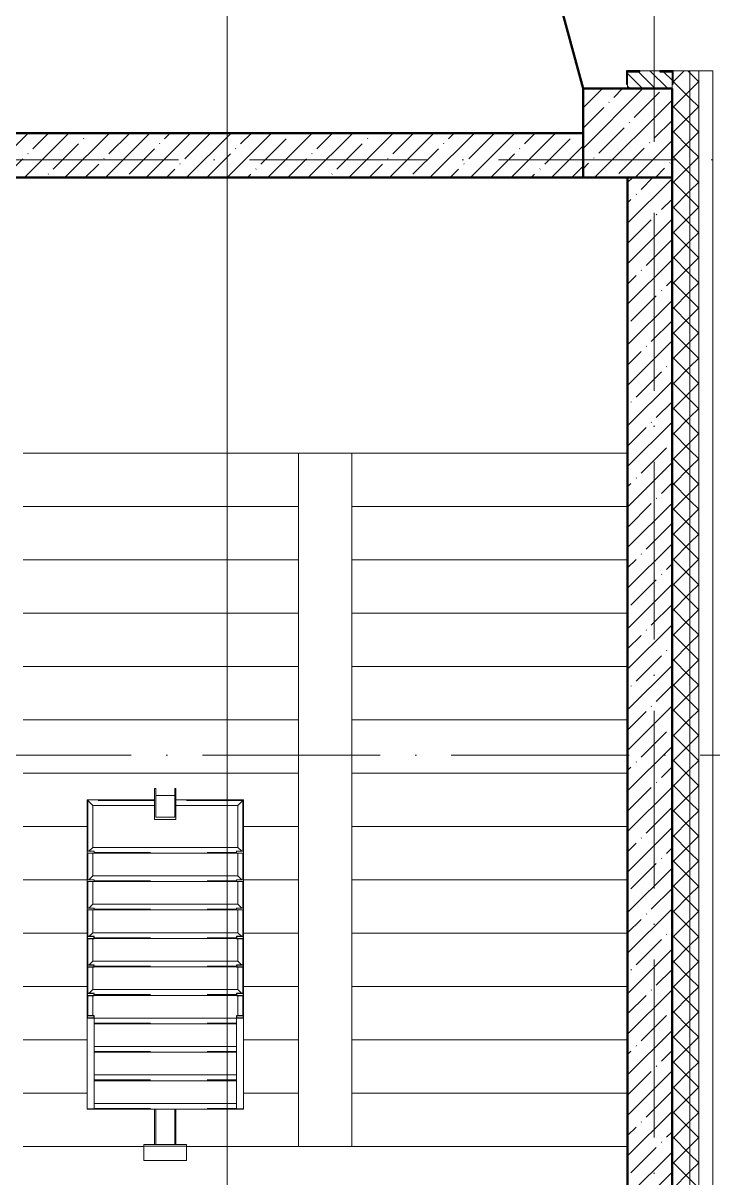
# Model space of a CAD drawing. Header units: millimetres. Extents: x -537608 to 253996, y -217170 to 186033.
# Drawn here: x -81085 to -77205, y 144094 to 150590 of the extents above; entities that cross this region are included whole.
import ezdxf

# ---------------------------------------------------------------- set-up
doc = ezdxf.new("R2010")
doc.units = ezdxf.units.MM
doc.linetypes.add('50_200_ШТРИХ_1Т_ш5_п1_п1_', pattern=[1400, 1000, -200, 0, -200])
doc.linetypes.add('Штрих', pattern=[635, 317.5, -317.5])
for name, color, linetype, lineweight in [('A-DETL-____-OTLN-1', 7, 'Continuous', 50), ('A-FLOR-____-OTLN', 7, 'Continuous', 9), ('A-GENM-____-HDLN', 7, 'Штрих', 9), ('A-GENM-____-MCUT', 7, 'Continuous', 25), ('A-GENM-____-OTLN', 7, 'Continuous', 9), ('A-GENM-____-OTLN-1', 7, 'Continuous', 25), ('A-WALL-____-MCUT', 7, 'Continuous', 13), ('A-WALL-____-MCUT-1', 7, 'Continuous', 9), ('A-WALL-____-MCUT-2', 7, 'Continuous', 50), ('A-WALL-____-PATT-1', 7, 'Continuous', 9), ('S-COLS-____-MCUT', 7, 'Continuous', 50), ('S-COLS-____-OTLN', 7, 'Continuous', 9), ('S-GRID-____-OTLN-1', 7, '50_200_ШТРИХ_1Т_ш5_п1_п1_', 9), ('S-STRS-____-OTLN-1', 7, 'Continuous', 9)]:
    doc.layers.add(name, color=color, linetype=linetype, lineweight=lineweight)
doc.layers.add('G-____-____-SYMB-1', color=9, linetype='Continuous', lineweight=9, true_color=0x808080)
pattern_1 = [(45, (-178684.97, 94540.11), (-70.71068, 70.71068), []), (135, (-178684.97, 94540.11), (-70.71068, -70.71068), [])]
pattern_2 = [(45, (-178684.97, 94540.11), (-114.04925, 114.04925), []), (45, (-178570.92, 94540.11), (-114.04925, 114.04925), [201.612, -40.322, 3.353, -36.97])]

# ---------------------------------------------------------------- blocks, each defined once
blk = doc.blocks.new('BSC_Колонна _Прямоугольная - 500х500-V111-АР1_План отверстий 3 этажа в осях 1-64_Ю-ЯЯ')
at = {"layer": 'S-COLS-____-OTLN'}
h = blk.add_hatch(dxfattribs=at)
h.set_pattern_fill('FP_116', color=256, style=0, pattern_type=2)
h.set_pattern_definition([(315, (-55431.04, 101000), (114.04925, 114.04925), []), (315, (-55431.04, 100885.95), (114.04925, 114.04925), [201.613, -40.323, 3.353, -36.97])])
h.paths.add_polyline_path([(-250, 250), (-250, -250), (250, -250), (250, 250)], flags=0)
at = {"layer": 'S-COLS-____-MCUT'}
for p, q in [((250, 250), (-250, 250)), ((-250, 250), (-250, -250)), ((250, -250), (250, 250)), ((-250, -250), (250, -250))]:
    blk.add_line(p, q, dxfattribs=at)
blk = doc.blocks.new('ОМ_Труба_ГОСТ 8639-82 - ОМ_Труба_ГОСТ 8639-82-26350154-АР1_План отверстий 3 этажа в осях 1-64_Ю-ЯЯ')
at = {"layer": 'A-GENM-____-OTLN'}
for p, q in [((9439.1, 57971), (9439.1, 58091)), ((9439.1, 58091), (9614.1, 58091)), ((9614.1, 58085), (9451.2, 58085)), ((9451.2, 58085), (9451.2, 57977)), ((9574, 58085), (9574, 57977)), ((9614.1, 58091), (9614.1, 58085)), ((9614.1, 57971), (9439.1, 57971)), ((9451.2, 57977), (9614.1, 57977)), ((9614.1, 57977), (9614.1, 57971))]:
    blk.add_line(p, q, dxfattribs=at)
blk = doc.blocks.new('ОМ_Уголок_ГОСТ 8509-93 - ОМ_Уголок_ГОСТ 8509-93-26349651-АР1_План отверстий 3 этажа в осях 1-64_Ю-ЯЯ')
at = {"layer": 'A-GENM-____-HDLN'}
for p, q in [((4, -4), (380, -4)), ((500, -4), (876, -4))]:
    blk.add_line(p, q, dxfattribs=at)
at = {"layer": 'A-GENM-____-OTLN'}
for p, q in [((380, 0), (0, 0)), ((32, -32), (0, 0)), ((32, -32), (380, -32)), ((880, 0), (500, 0)), ((500, -32), (848, -32)), ((880, 0), (848, -32))]:
    blk.add_line(p, q, dxfattribs=at)
blk = doc.blocks.new('ОМ_Уголок_ГОСТ 8509-93 - ОМ_Уголок_ГОСТ 8509-93-V149-АР1_План отверстий 3 этажа в осях 1-64_Ю-ЯЯ')
at = {"layer": 'A-GENM-____-HDLN'}
blk.add_line((40, -4), (840, -4), dxfattribs=at)
at = {"layer": 'A-GENM-____-OTLN'}
for p, q in [((32, -32), (10, -10)), ((32, -32), (848, -32)), ((840, 0), (40, 0)), ((870, -10), (848, -32))]:
    blk.add_line(p, q, dxfattribs=at)
blk = doc.blocks.new('ОМ_Уголок_ГОСТ 8509-93 - ОМ_Уголок_ГОСТ 8509-93-19082047-АР1_План отверстий 3 этажа в осях 1-64_Ю-ЯЯ')
at = {"layer": 'A-GENM-____-HDLN'}
blk.add_line((10, -4), (296, -4), dxfattribs=at)
at = {"layer": 'A-GENM-____-OTLN'}
for p, q in [((300, 0), (10, 0)), ((32, -32), (10, -10)), ((32, -32), (268, -32)), ((300, 0), (268, -32))]:
    blk.add_line(p, q, dxfattribs=at)
blk = doc.blocks.new('ОМ_Уголок_ГОСТ 8509-93 - ОМ_Уголок_ГОСТ 8509-93-V150-АР1_План отверстий 3 этажа в осях 1-64_Ю-ЯЯ')
at = {"layer": 'A-GENM-____-HDLN'}
blk.add_line((4, -4), (290, -4), dxfattribs=at)
at = {"layer": 'A-GENM-____-OTLN'}
for p, q in [((290, 0), (0, 0)), ((32, -32), (0, 0)), ((32, -32), (268, -32)), ((290, -10), (268, -32))]:
    blk.add_line(p, q, dxfattribs=at)
blk = doc.blocks.new('ОМ_Уголок_ГОСТ 8509-93 - ОМ_Уголок_ГОСТ 8509-93-V151-АР1_План отверстий 3 этажа в осях 1-64_Ю-ЯЯ')
at = {"layer": 'A-GENM-____-HDLN'}
blk.add_line((10, -4), (160, -4), dxfattribs=at)
at = {"layer": 'A-GENM-____-OTLN'}
for p, q in [((160, 0), (10, 0)), ((32, -32), (10, -10)), ((32, -32), (160, -32))]:
    blk.add_line(p, q, dxfattribs=at)
blk = doc.blocks.new('ОМ_Уголок_ГОСТ 8509-93 - ОМ_Уголок_ГОСТ 8509-93-V152-АР1_План отверстий 3 этажа в осях 1-64_Ю-ЯЯ')
at = {"layer": 'A-GENM-____-HDLN'}
blk.add_line((140, -4), (290, -4), dxfattribs=at)
at = {"layer": 'A-GENM-____-OTLN'}
for p, q in [((290, 0), (140, 0)), ((140, -32), (268, -32)), ((290, -10), (268, -32))]:
    blk.add_line(p, q, dxfattribs=at)
blk = doc.blocks.new('ОМ_Уголок_ГОСТ 8509-93 - ОМ_Уголок_ГОСТ 8509-93-V153-АР1_План отверстий 3 этажа в осях 1-64_Ю-ЯЯ')
at = {"layer": 'A-GENM-____-HDLN'}
blk.add_line((40, -4), (840, -4), dxfattribs=at)
at = {"layer": 'A-GENM-____-OTLN'}
for p, q in [((840, 0), (40, 0)), ((40, -32), (840, -32))]:
    blk.add_line(p, q, dxfattribs=at)
blk = doc.blocks.new('ОМ_Уголок_ГОСТ 8509-93 - ОМ_Уголок_ГОСТ 8509-93-V154-АР1_План отверстий 3 этажа в осях 1-64_Ю-ЯЯ')
at = {"layer": 'A-GENM-____-HDLN'}
blk.add_line((44.3, -4), (160, -4), dxfattribs=at)
at = {"layer": 'A-GENM-____-OTLN'}
for p, q in [((160, 0), (44.3, 0)), ((44.3, -32), (160, -32))]:
    blk.add_line(p, q, dxfattribs=at)
blk = doc.blocks.new('ОМ_Уголок_ГОСТ 8509-93 - ОМ_Уголок_ГОСТ 8509-93-V155-АР1_План отверстий 3 этажа в осях 1-64_Ю-ЯЯ')
at = {"layer": 'A-GENM-____-HDLN'}
blk.add_line((140, -4), (255.7, -4), dxfattribs=at)
at = {"layer": 'A-GENM-____-OTLN'}
for p, q in [((255.7, 0), (140, 0)), ((140, -32), (255.7, -32))]:
    blk.add_line(p, q, dxfattribs=at)
blk = doc.blocks.new('ОМ_Уголок_ГОСТ 8509-93 - ОМ_Уголок_ГОСТ 8509-93-V163-АР1_План отверстий 3 этажа в осях 1-64_Ю-ЯЯ')
at = {"layer": 'A-GENM-____-HDLN'}
blk.add_line((40, -4), (840, -4), dxfattribs=at)
at = {"layer": 'A-GENM-____-OTLN'}
for p, q in [((840, 0), (0, 0)), ((1.3, -1.3), (0, 0)), ((40, -32), (840, -32))]:
    blk.add_line(p, q, dxfattribs=at)
blk = doc.blocks.new('ОМ_Труба_ГОСТ 8639-82 - ОМ_Труба_ГОСТ 8639-82-26527904-АР1_План отверстий 3 этажа в осях 1-64_Ю-ЯЯ')
at = {"layer": 'A-GENM-____-HDLN'}
for p, q in [((7810, 58085), (7611.5, 58085)), ((7810, 57977), (7611.5, 57977))]:
    blk.add_line(p, q, dxfattribs=at)
at = {"layer": 'A-GENM-____-OTLN'}
for p, q in [((7810, 58091), (7611.5, 58091)), ((7810, 57971), (7611.5, 57971))]:
    blk.add_line(p, q, dxfattribs=at)
blk = doc.blocks.new('ОМ_Уголок_ГОСТ 8510-86 - ОМ_Уголок_ГОСТ 8510-86-19082066-АР1_План отверстий 3 этажа в осях 1-64_Ю-ЯЯ')
at = {"layer": 'A-GENM-____-OTLN'}
for p, q in [((0, 0), (0, -90)), ((240, 0), (0, 0)), ((0, -10), (240, -10)), ((240, -90), (240, 0)), ((0, -90), (240, -90))]:
    blk.add_line(p, q, dxfattribs=at)
blk = doc.blocks.new('ОМ_Полоса_Трапеция прямоугольная_Прокат_ГОСТ 103-2006 - ОМ_Полоса_Трапеция прямоугольная_Прокат_ГОСТ 103-2006-19082130-АР1_План отверстий 3 этажа в осях 1-64_Ю-ЯЯ')
at = {"layer": 'A-GENM-____-OTLN'}
for p, q in [((9250, 58471), (9260, 58471)), ((9250, 58431), (9250, 58471)), ((9260, 58471), (9260, 58431)), ((9260, 58431), (9250, 58431))]:
    blk.add_line(p, q, dxfattribs=at)
blk = doc.blocks.new('ОМ_Полоса_Трапеция прямоугольная_Прокат_ГОСТ 103-2006 - ОМ_Полоса_Трапеция прямоугольная_Прокат_ГОСТ 103-2006-V157-АР1_План отверстий 3 этажа в осях 1-64_Ю-ЯЯ')
at = {"layer": 'A-GENM-____-MCUT'}
for p, q in [((8780, 58471), (8770, 58471)), ((8770, 58471), (8770, 58431)), ((8780, 58431), (8780, 58471)), ((8770, 58431), (8780, 58431))]:
    blk.add_line(p, q, dxfattribs=at)
blk = doc.blocks.new('ОМ_Полоса_Трапеция прямоугольная_Прокат_ГОСТ 103-2006 - ОМ_Полоса_Трапеция прямоугольная_Прокат_ГОСТ 103-2006-V158-АР1_План отверстий 3 этажа в осях 1-64_Ю-ЯЯ')
at = {"layer": 'A-GENM-____-MCUT'}
for p, q in [((8620, 58471), (8610, 58471)), ((8610, 58471), (8610, 58431)), ((8620, 58431), (8620, 58471)), ((8610, 58431), (8620, 58431))]:
    blk.add_line(p, q, dxfattribs=at)
blk = doc.blocks.new('ОМ_Полоса_Трапеция прямоугольная_Прокат_ГОСТ 103-2006 - ОМ_Полоса_Трапеция прямоугольная_Прокат_ГОСТ 103-2006-V159-АР1_План отверстий 3 этажа в осях 1-64_Ю-ЯЯ')
at = {"layer": 'A-GENM-____-MCUT'}
for p, q in [((8460, 58471), (8450, 58471)), ((8450, 58471), (8450, 58431)), ((8460, 58431), (8460, 58471)), ((8450, 58431), (8460, 58431))]:
    blk.add_line(p, q, dxfattribs=at)
blk = doc.blocks.new('ОМ_Полоса_Прокат_ГОСТ 103-2006 - ОМ_Полоса_Прокат_ГОСТ 103-2006-20723456-АР1_План отверстий 3 этажа в осях 1-64_Ю-ЯЯ')
at = {"layer": 'A-GENM-____-MCUT'}
for p, q in [((8334.3, 58471), (8322.8, 58471)), ((8322.8, 58471), (8322.8, 58431)), ((8334.3, 58431), (8334.3, 58471)), ((8322.8, 58431), (8334.3, 58431))]:
    blk.add_line(p, q, dxfattribs=at)
at = {"layer": 'A-GENM-____-OTLN'}
for p, q in [((7811.3, 58431), (7811.3, 58471)), ((7811.3, 58471), (8322.8, 58471)), ((8322.8, 58431), (7811.3, 58431))]:
    blk.add_line(p, q, dxfattribs=at)
blk = doc.blocks.new('ОМ_Полоса_Трапеция прямоугольная_Прокат_ГОСТ 103-2006 - ОМ_Полоса_Трапеция прямоугольная_Прокат_ГОСТ 103-2006-19082170-АР1_План отверстий 3 этажа в осях 1-64_Ю-ЯЯ')
at = {"layer": 'A-GENM-____-OTLN'}
for p, q in [((9250, 57631), (9260, 57631)), ((9250, 57591), (9250, 57631)), ((9260, 57631), (9260, 57591)), ((9260, 57591), (9250, 57591))]:
    blk.add_line(p, q, dxfattribs=at)
blk = doc.blocks.new('ОМ_Полоса_Трапеция прямоугольная_Прокат_ГОСТ 103-2006 - ОМ_Полоса_Трапеция прямоугольная_Прокат_ГОСТ 103-2006-V160-АР1_План отверстий 3 этажа в осях 1-64_Ю-ЯЯ')
at = {"layer": 'A-GENM-____-MCUT'}
for p, q in [((8780, 57631), (8770, 57631)), ((8770, 57631), (8770, 57591)), ((8780, 57591), (8780, 57631)), ((8770, 57591), (8780, 57591))]:
    blk.add_line(p, q, dxfattribs=at)
blk = doc.blocks.new('ОМ_Полоса_Трапеция прямоугольная_Прокат_ГОСТ 103-2006 - ОМ_Полоса_Трапеция прямоугольная_Прокат_ГОСТ 103-2006-V161-АР1_План отверстий 3 этажа в осях 1-64_Ю-ЯЯ')
at = {"layer": 'A-GENM-____-MCUT'}
for p, q in [((8620, 57631), (8610, 57631)), ((8610, 57631), (8610, 57591)), ((8620, 57591), (8620, 57631)), ((8610, 57591), (8620, 57591))]:
    blk.add_line(p, q, dxfattribs=at)
blk = doc.blocks.new('ОМ_Полоса_Трапеция прямоугольная_Прокат_ГОСТ 103-2006 - ОМ_Полоса_Трапеция прямоугольная_Прокат_ГОСТ 103-2006-V162-АР1_План отверстий 3 этажа в осях 1-64_Ю-ЯЯ')
at = {"layer": 'A-GENM-____-MCUT'}
for p, q in [((8460, 57631), (8450, 57631)), ((8450, 57631), (8450, 57591)), ((8460, 57591), (8460, 57631)), ((8450, 57591), (8460, 57591))]:
    blk.add_line(p, q, dxfattribs=at)
blk = doc.blocks.new('ОМ_Полоса_Прокат_ГОСТ 103-2006 - ОМ_Полоса_Прокат_ГОСТ 103-2006-19082171-АР1_План отверстий 3 этажа в осях 1-64_Ю-ЯЯ')
at = {"layer": 'A-GENM-____-OTLN'}
for p, q in [((98800, 49942.4), (98800, 49941)), ((98800, 49941), (98840, 49941)), ((98840, 49941), (98840, 49942.4))]:
    blk.add_line(p, q, dxfattribs=at)
blk = doc.blocks.new('ОМ_Полоса_Прокат_ГОСТ 103-2006 - ОМ_Полоса_Прокат_ГОСТ 103-2006-20723498-АР1_План отверстий 3 этажа в осях 1-64_Ю-ЯЯ')
at = {"layer": 'A-GENM-____-MCUT'}
for p, q in [((8334.3, 57631), (8322.8, 57631)), ((8322.8, 57631), (8322.8, 57591)), ((8334.3, 57591), (8334.3, 57631)), ((8322.8, 57591), (8334.3, 57591))]:
    blk.add_line(p, q, dxfattribs=at)
at = {"layer": 'A-GENM-____-OTLN'}
for p, q in [((7811.3, 57591), (7811.3, 57631)), ((7811.3, 57631), (8322.8, 57631)), ((8322.8, 57591), (7811.3, 57591))]:
    blk.add_line(p, q, dxfattribs=at)
blk = doc.blocks.new('Фахверк_СКБ_Уголок - 250_3380_зеркало-28514702-АР1_План отверстий 3 этажа в осях 1-64_Ю-ЯЯ')
at = {"layer": 'A-GENM-____-MCUT'}
for p, q in [((200, 181), (125, 181)), ((125, 181), (125, 106)), ((131, 106), (131, 175)), ((131, 175), (200, 175)), ((200, 175), (200, 181)), ((125, 106), (131, 106)), ((131, -6), (125, -6)), ((125, -6), (125, -81)), ((131, -75), (131, -6)), ((125, -81), (200, -81)), ((200, -75), (131, -75)), ((200, -81), (200, -75))]:
    blk.add_line(p, q, dxfattribs=at)

msp = doc.modelspace()

# ---------------------------------------------------------------- hatches: boundary and pattern name
at = {"layer": 'A-WALL-____-PATT-1'}
h = msp.add_hatch(dxfattribs=at)
h.set_pattern_fill('FP_4', color=256, style=0, pattern_type=2)
h.set_pattern_definition(pattern_1)
h.paths.add_polyline_path([(-77434.9702, 141336.1558), (-77334.9702, 141336.1558), (-77334.9702, 141621.1558), (-77434.9702, 141621.1558)], flags=0)
h.paths.add_polyline_path([(-77334.9702, 142621.1558), (-77334.9702, 150321.1558), (-77428.9702, 150321.1558), (-77428.9702, 150246.1558), (-77434.9702, 150246.1558), (-77434.9702, 142621.1558)], flags=0)
h.paths.add_polyline_path([(-77428.9702, 164021.1558), (-77334.9702, 164021.1558), (-77334.9702, 165271.1558), (-77428.9702, 165271.1558), (-77428.9702, 165196.1558), (-77434.9702, 165196.1558), (-77434.9702, 164096.1558), (-77428.9702, 164096.1558), (-77428.9702, 164027.1558)], flags=0)
h.paths.add_polyline_path([(-77334.9702, 167071.1558), (-77334.9702, 168271.1558), (-77434.9702, 168271.1558), (-77434.9702, 167146.1558), (-77428.9702, 167146.1558), (-77428.9702, 167071.1558)], flags=0)
h.paths.add_polyline_path([(-77334.9702, 170071.1558), (-77334.9702, 171271.1558), (-77428.9702, 171271.1558), (-77428.9702, 171196.1558), (-77434.9702, 171196.1558), (-77434.9702, 170146.1558), (-77428.9702, 170146.1558), (-77428.9702, 170071.1558)], flags=0)
h.paths.add_polyline_path([(-77334.9702, 173071.1558), (-77334.9702, 174271.1558), (-77428.9702, 174271.1558), (-77428.9702, 174196.1558), (-77434.9702, 174196.1558), (-77434.9702, 173146.1558), (-77428.9702, 173146.1558), (-77428.9702, 173071.1558)], flags=0)
h.paths.add_polyline_path([(-77334.9702, 176071.1558), (-77334.9702, 180221.1558), (-77434.9702, 180221.1558), (-77434.9702, 176071.1558)], flags=0)
h = msp.add_hatch(dxfattribs=at)
h.set_pattern_fill('FP_4', color=256, style=0, pattern_type=2)
h.set_pattern_definition(pattern_1)
h.paths.add_polyline_path([(-77284.9702, 141336.1558), (-77284.9702, 141621.1558), (-77334.9702, 141621.1558), (-77334.9702, 141336.1558)], flags=0)
h.paths.add_polyline_path([(-77284.9702, 142621.1558), (-77284.9702, 150321.1558), (-77334.9702, 150321.1558), (-77334.9702, 142621.1558)], flags=0)
h.paths.add_polyline_path([(-77284.9702, 164021.1558), (-77284.9702, 165271.1558), (-77334.9702, 165271.1558), (-77334.9702, 164021.1558)], flags=0)
h.paths.add_polyline_path([(-77284.9702, 167071.1558), (-77284.9702, 168271.1558), (-77334.9702, 168271.1558), (-77334.9702, 167071.1558)], flags=0)
h.paths.add_polyline_path([(-77334.9702, 170071.1558), (-77284.9702, 170071.1558), (-77284.9702, 171271.1558), (-77334.9702, 171271.1558), (-77334.9702, 171137.3879)], flags=0)
h.paths.add_polyline_path([(-77284.9702, 173071.1558), (-77284.9702, 174271.1558), (-77334.9702, 174271.1558), (-77334.9702, 173071.1558)], flags=0)
h.paths.add_polyline_path([(-77334.9702, 176071.1558), (-77284.9702, 176071.1558), (-77284.9702, 180221.1558), (-77334.9702, 180221.1558)], flags=0)
h = msp.add_hatch(dxfattribs=at)
h.set_pattern_fill('FP_9', color=256, style=0, pattern_type=2)
h.set_pattern_definition([(135, (-178684.97, 94540.114), (-35.35534, -35.35534), [])])
h.paths.add_polyline_path([(-77503.9702, 150221.1558), (-77434.9702, 150221.1558), (-77434.9702, 150315.1558), (-77503.9702, 150315.1558), (-77503.9702, 150321.1558), (-77615.9702, 150321.1558), (-77615.9702, 150315.1558), (-77684.9702, 150315.1558), (-77684.9702, 150221.1558)], flags=0)
h = msp.add_hatch(dxfattribs=at)
h.set_pattern_fill('FP_12', color=256, style=0, pattern_type=2)
h.set_pattern_definition(pattern_2)
h.paths.add_polyline_path([(-77934.9702, 149721.1558), (-77934.9702, 149971.1558), (-81334.9702, 149971.1558), (-81334.9702, 149721.1558), (-79720.996, 149721.1558)], flags=0)
h = msp.add_hatch(dxfattribs=at)
h.set_pattern_fill('FP_12', color=256, style=0, pattern_type=2)
h.set_pattern_definition(pattern_2)
h.paths.add_polyline_path([(-77434.9702, 142621.1558), (-77434.9702, 149721.1558), (-77684.9702, 149721.1558), (-77684.9702, 142621.1558)], flags=0)

# ---------------------------------------------------------------- linework, layer by layer
at = {"layer": 'A-DETL-____-OTLN-1'}
msp.add_line((-84734.9702, 175371.1558), (-77934.9702, 150221.1558), dxfattribs=at)
at = {"layer": 'A-FLOR-____-OTLN'}
for p, q in [((-80404.9702, 144271.1558), (-81084.9702, 144271.1558)), ((-77684.9702, 144271.1558), (-80164.9702, 144271.1558))]:
    msp.add_line(p, q, dxfattribs=at)
at = {"layer": 'A-WALL-____-MCUT'}
for p, q in [((-77503.9702, 150321.1558), (-77615.9702, 150321.1558)), ((-77204.9702, 150321.1558), (-77428.9702, 150321.1558)), ((-77204.9702, 142621.1558), (-77204.9702, 150321.1558)), ((-77684.9702, 150246.1558), (-77684.9702, 150221.1558)), ((-77434.9702, 150246.1558), (-77434.9702, 150221.1558))]:
    msp.add_line(p, q, dxfattribs=at)
at = {"layer": 'A-WALL-____-MCUT-1'}
for p, q in [((-77334.9702, 142621.1558), (-77334.9702, 150321.1558)), ((-77284.9702, 142621.1558), (-77284.9702, 150321.1558))]:
    msp.add_line(p, q, dxfattribs=at)
at = {"layer": 'A-WALL-____-MCUT-2'}
for p, q in [((-77934.9702, 149971.1558), (-81334.9702, 149971.1558)), ((-81334.9702, 149721.1558), (-77934.9702, 149721.1558)), ((-77684.9702, 149721.1558), (-77684.9702, 142621.1558)), ((-77434.9702, 149721.1558), (-77434.9702, 142621.1558))]:
    msp.add_line(p, q, dxfattribs=at)
at = {"layer": 'G-____-____-SYMB-1'}
msp.add_line((-79936.7702, 181078.2982), (-79936.7702, 139946.44), dxfattribs=at)
at = {"layer": 'S-GRID-____-OTLN-1'}
for p, q in [((-77534.9702, 134521.1558), (-77534.9702, 185432.9652)), ((-74610.5636, 149821.1558), (-183353.7404, 149821.1558)), ((-109478.4703, 146471.1558), (-74610.5636, 146471.1558))]:
    msp.add_line(p, q, dxfattribs=at)
at = {"layer": 'S-STRS-____-OTLN-1'}
for p, q in [((-81084.9702, 148171.1558), (-79534.9702, 148171.1558)), ((-81084.9702, 148171.1558), (-79534.9702, 148171.1558)), ((-79534.9702, 148171.1558), (-79234.9702, 148171.1558)), ((-79534.9702, 147871.1558), (-79534.9702, 148171.1558)), ((-77684.9702, 148171.1558), (-79234.9702, 148171.1558)), ((-79234.9702, 148171.1558), (-79234.9702, 147871.1558)), ((-77684.9702, 148171.1558), (-79234.9702, 148171.1558)), ((-81084.9702, 147871.1558), (-79534.9702, 147871.1558)), ((-81084.9702, 147871.1558), (-79534.9702, 147871.1558)), ((-79534.9702, 147571.1558), (-79534.9702, 147871.1558)), ((-79234.9702, 147871.1558), (-79234.9702, 147571.1558)), ((-77684.9702, 147871.1558), (-79234.9702, 147871.1558)), ((-77684.9702, 147871.1558), (-79234.9702, 147871.1558)), ((-81084.9702, 147571.1558), (-79534.9702, 147571.1558)), ((-81084.9702, 147571.1558), (-79534.9702, 147571.1558)), ((-79534.9702, 147271.1558), (-79534.9702, 147571.1558)), ((-79234.9702, 147571.1558), (-79234.9702, 147271.1558)), ((-77684.9702, 147571.1558), (-79234.9702, 147571.1558)), ((-77684.9702, 147571.1558), (-79234.9702, 147571.1558)), ((-81084.9702, 147271.1558), (-79534.9702, 147271.1558)), ((-81084.9702, 147271.1558), (-79534.9702, 147271.1558)), ((-79534.9702, 146971.1558), (-79534.9702, 147271.1558)), ((-79234.9702, 147271.1558), (-79234.9702, 146971.1558)), ((-77684.9702, 147271.1558), (-79234.9702, 147271.1558)), ((-77684.9702, 147271.1558), (-79234.9702, 147271.1558)), ((-81084.9702, 146971.1558), (-79534.9702, 146971.1558)), ((-81084.9702, 146971.1558), (-79534.9702, 146971.1558)), ((-79534.9702, 146671.1558), (-79534.9702, 146971.1558)), ((-79234.9702, 146971.1558), (-79234.9702, 146671.1558)), ((-77684.9702, 146971.1558), (-79234.9702, 146971.1558)), ((-77684.9702, 146971.1558), (-79234.9702, 146971.1558)), ((-81084.9702, 146671.1558), (-79534.9702, 146671.1558)), ((-81084.9702, 146671.1558), (-79534.9702, 146671.1558)), ((-79534.9702, 146371.1558), (-79534.9702, 146671.1558)), ((-79234.9702, 146671.1558), (-79234.9702, 146371.1558)), ((-77684.9702, 146671.1558), (-79234.9702, 146671.1558)), ((-77684.9702, 146671.1558), (-79234.9702, 146671.1558)), ((-81084.9702, 146371.1558), (-79534.9702, 146371.1558)), ((-81084.9702, 146371.1558), (-79534.9702, 146371.1558)), ((-79534.9702, 146071.1558), (-79534.9702, 146371.1558)), ((-79234.9702, 146371.1558), (-79234.9702, 146071.1558)), ((-77684.9702, 146371.1558), (-79234.9702, 146371.1558)), ((-77684.9702, 146371.1558), (-79234.9702, 146371.1558)), ((-81084.9702, 146071.1558), (-80724.9702, 146071.1558)), ((-81084.9702, 146071.1558), (-80724.9702, 146071.1558)), ((-79844.9702, 146071.1558), (-79534.9702, 146071.1558)), ((-79844.9702, 146071.1558), (-79534.9702, 146071.1558)), ((-79534.9702, 145771.1558), (-79534.9702, 146071.1558)), ((-79234.9702, 146071.1558), (-79234.9702, 145771.1558)), ((-77684.9702, 146071.1558), (-79234.9702, 146071.1558)), ((-77684.9702, 146071.1558), (-79234.9702, 146071.1558)), ((-81084.9702, 145771.1558), (-80724.9702, 145771.1558)), ((-81084.9702, 145771.1558), (-80724.9702, 145771.1558)), ((-79844.9702, 145771.1558), (-79534.9702, 145771.1558)), ((-79844.9702, 145771.1558), (-79534.9702, 145771.1558)), ((-79534.9702, 145471.1558), (-79534.9702, 145771.1558)), ((-79234.9702, 145771.1558), (-79234.9702, 145471.1558)), ((-77684.9702, 145771.1558), (-79234.9702, 145771.1558)), ((-77684.9702, 145771.1558), (-79234.9702, 145771.1558)), ((-81084.9702, 145471.1558), (-80724.9702, 145471.1558)), ((-81084.9702, 145471.1558), (-80724.9702, 145471.1558)), ((-79844.9702, 145471.1558), (-79534.9702, 145471.1558)), ((-79844.9702, 145471.1558), (-79534.9702, 145471.1558)), ((-79534.9702, 145171.1558), (-79534.9702, 145471.1558)), ((-79234.9702, 145471.1558), (-79234.9702, 145171.1558)), ((-77684.9702, 145471.1558), (-79234.9702, 145471.1558)), ((-77684.9702, 145471.1558), (-79234.9702, 145471.1558)), ((-81084.9702, 145171.1558), (-80724.9702, 145171.1558)), ((-81084.9702, 145171.1558), (-80724.9702, 145171.1558)), ((-79844.9702, 145171.1558), (-79534.9702, 145171.1558)), ((-79844.9702, 145171.1558), (-79534.9702, 145171.1558)), ((-79534.9702, 144871.1558), (-79534.9702, 145171.1558)), ((-79234.9702, 145171.1558), (-79234.9702, 144871.1558)), ((-77684.9702, 145171.1558), (-79234.9702, 145171.1558)), ((-77684.9702, 145171.1558), (-79234.9702, 145171.1558)), ((-81084.9702, 144871.1558), (-80724.9702, 144871.1558)), ((-81084.9702, 144871.1558), (-80724.9702, 144871.1558)), ((-79844.9702, 144871.1558), (-79534.9702, 144871.1558)), ((-79844.9702, 144871.1558), (-79534.9702, 144871.1558)), ((-79534.9702, 144571.1558), (-79534.9702, 144871.1558)), ((-79234.9702, 144871.1558), (-79234.9702, 144571.1558)), ((-77684.9702, 144871.1558), (-79234.9702, 144871.1558)), ((-77684.9702, 144871.1558), (-79234.9702, 144871.1558)), ((-81084.9702, 144571.1558), (-80724.9702, 144571.1558)), ((-81084.9702, 144571.1558), (-80724.9702, 144571.1558)), ((-79844.9702, 144571.1558), (-79534.9702, 144571.1558)), ((-79844.9702, 144571.1558), (-79534.9702, 144571.1558)), ((-79534.9702, 144271.1558), (-79534.9702, 144571.1558)), ((-79234.9702, 144571.1558), (-79234.9702, 144271.1558)), ((-77684.9702, 144571.1558), (-79234.9702, 144571.1558)), ((-77684.9702, 144571.1558), (-79234.9702, 144571.1558)), ((-77684.9702, 144271.1558), (-79234.9702, 144271.1558))]:
    msp.add_line(p, q, dxfattribs=at)

# ---------------------------------------------------------------- block references
at = {"layer": 'A-GENM-____-OTLN', "rotation": 89.99999999999987}
for name, p in [('ОМ_Труба_ГОСТ 8639-82 - ОМ_Труба_ГОСТ 8639-82-26350154-АР1_План отверстий 3 этажа в осях 1-64_Ю-ЯЯ', (-22253.9282, 136671.1558)), ('ОМ_Полоса_Трапеция прямоугольная_Прокат_ГОСТ 103-2006 - ОМ_Полоса_Трапеция прямоугольная_Прокат_ГОСТ 103-2006-19082130-АР1_План отверстий 3 этажа в осях 1-64_Ю-ЯЯ', (-22253.9282, 136671.1558)), ('ОМ_Полоса_Трапеция прямоугольная_Прокат_ГОСТ 103-2006 - ОМ_Полоса_Трапеция прямоугольная_Прокат_ГОСТ 103-2006-19082170-АР1_План отверстий 3 этажа в осях 1-64_Ю-ЯЯ', (-22253.9282, 136671.1558)), ('ОМ_Полоса_Трапеция прямоугольная_Прокат_ГОСТ 103-2006 - ОМ_Полоса_Трапеция прямоугольная_Прокат_ГОСТ 103-2006-19082130-АР1_План отверстий 3 этажа в осях 1-64_Ю-ЯЯ', (-22253.9282, 136511.1558)), ('ОМ_Полоса_Трапеция прямоугольная_Прокат_ГОСТ 103-2006 - ОМ_Полоса_Трапеция прямоугольная_Прокат_ГОСТ 103-2006-19082170-АР1_План отверстий 3 этажа в осях 1-64_Ю-ЯЯ', (-22253.9282, 136511.1558)), ('ОМ_Полоса_Трапеция прямоугольная_Прокат_ГОСТ 103-2006 - ОМ_Полоса_Трапеция прямоугольная_Прокат_ГОСТ 103-2006-19082130-АР1_План отверстий 3 этажа в осях 1-64_Ю-ЯЯ', (-22253.9282, 136351.1558)), ('ОМ_Полоса_Трапеция прямоугольная_Прокат_ГОСТ 103-2006 - ОМ_Полоса_Трапеция прямоугольная_Прокат_ГОСТ 103-2006-19082170-АР1_План отверстий 3 этажа в осях 1-64_Ю-ЯЯ', (-22253.9282, 136351.1558)), ('ОМ_Полоса_Трапеция прямоугольная_Прокат_ГОСТ 103-2006 - ОМ_Полоса_Трапеция прямоугольная_Прокат_ГОСТ 103-2006-V157-АР1_План отверстий 3 этажа в осях 1-64_Ю-ЯЯ', (-22253.9282, 136671.1558)), ('ОМ_Полоса_Трапеция прямоугольная_Прокат_ГОСТ 103-2006 - ОМ_Полоса_Трапеция прямоугольная_Прокат_ГОСТ 103-2006-V160-АР1_План отверстий 3 этажа в осях 1-64_Ю-ЯЯ', (-22253.9282, 136671.1558)), ('ОМ_Полоса_Трапеция прямоугольная_Прокат_ГОСТ 103-2006 - ОМ_Полоса_Трапеция прямоугольная_Прокат_ГОСТ 103-2006-V158-АР1_План отверстий 3 этажа в осях 1-64_Ю-ЯЯ', (-22253.9282, 136671.1558)), ('ОМ_Полоса_Трапеция прямоугольная_Прокат_ГОСТ 103-2006 - ОМ_Полоса_Трапеция прямоугольная_Прокат_ГОСТ 103-2006-V161-АР1_План отверстий 3 этажа в осях 1-64_Ю-ЯЯ', (-22253.9282, 136671.1558)), ('ОМ_Полоса_Трапеция прямоугольная_Прокат_ГОСТ 103-2006 - ОМ_Полоса_Трапеция прямоугольная_Прокат_ГОСТ 103-2006-V159-АР1_План отверстий 3 этажа в осях 1-64_Ю-ЯЯ', (-22253.9282, 136671.1558)), ('ОМ_Полоса_Трапеция прямоугольная_Прокат_ГОСТ 103-2006 - ОМ_Полоса_Трапеция прямоугольная_Прокат_ГОСТ 103-2006-V162-АР1_План отверстий 3 этажа в осях 1-64_Ю-ЯЯ', (-22253.9282, 136671.1558)), ('ОМ_Полоса_Прокат_ГОСТ 103-2006 - ОМ_Полоса_Прокат_ГОСТ 103-2006-20723456-АР1_План отверстий 3 этажа в осях 1-64_Ю-ЯЯ', (-22253.9282, 136671.1558)), ('ОМ_Полоса_Прокат_ГОСТ 103-2006 - ОМ_Полоса_Прокат_ГОСТ 103-2006-20723498-АР1_План отверстий 3 этажа в осях 1-64_Ю-ЯЯ', (-22253.9282, 136671.1558)), ('ОМ_Труба_ГОСТ 8639-82 - ОМ_Труба_ГОСТ 8639-82-26527904-АР1_План отверстий 3 этажа в осях 1-64_Ю-ЯЯ', (-22253.9282, 136671.1558))]:
    msp.add_blockref(name, p, dxfattribs=at)
at = {"layer": 'A-GENM-____-OTLN', "extrusion": (0, 0, -1)}
for name, p in [('ОМ_Уголок_ГОСТ 8509-93 - ОМ_Уголок_ГОСТ 8509-93-26349651-АР1_План отверстий 3 этажа в осях 1-64_Ю-ЯЯ', (79844.9702, 146221.1558)), ('ОМ_Уголок_ГОСТ 8510-86 - ОМ_Уголок_ГОСТ 8510-86-19082066-АР1_План отверстий 3 этажа в осях 1-64_Ю-ЯЯ', (80164.9702, 144282.6451))]:
    msp.add_blockref(name, p, dxfattribs=at)
for name, p, rotation in [('ОМ_Уголок_ГОСТ 8509-93 - ОМ_Уголок_ГОСТ 8509-93-V150-АР1_План отверстий 3 этажа в осях 1-64_Ю-ЯЯ', (80724.9702, 146221.1558), 269.9999999999985), ('ОМ_Уголок_ГОСТ 8509-93 - ОМ_Уголок_ГОСТ 8509-93-19082047-АР1_План отверстий 3 этажа в осях 1-64_Ю-ЯЯ', (79844.9702, 145921.1558), 89.99999999999869), ('ОМ_Уголок_ГОСТ 8509-93 - ОМ_Уголок_ГОСТ 8509-93-V149-АР1_План отверстий 3 этажа в осях 1-64_Ю-ЯЯ', (80724.9702, 145921.1558), 180), ('ОМ_Уголок_ГОСТ 8509-93 - ОМ_Уголок_ГОСТ 8509-93-V152-АР1_План отверстий 3 этажа в осях 1-64_Ю-ЯЯ', (80724.9702, 146061.1558), 269.9999999999985), ('ОМ_Уголок_ГОСТ 8509-93 - ОМ_Уголок_ГОСТ 8509-93-V151-АР1_План отверстий 3 этажа в осях 1-64_Ю-ЯЯ', (79844.9702, 145761.1558), 89.99999999999869), ('ОМ_Уголок_ГОСТ 8509-93 - ОМ_Уголок_ГОСТ 8509-93-V152-АР1_План отверстий 3 этажа в осях 1-64_Ю-ЯЯ', (80724.9702, 145901.1558), 269.9999999999985), ('ОМ_Уголок_ГОСТ 8509-93 - ОМ_Уголок_ГОСТ 8509-93-V149-АР1_План отверстий 3 этажа в осях 1-64_Ю-ЯЯ', (80724.9702, 145761.1558), 180), ('ОМ_Уголок_ГОСТ 8509-93 - ОМ_Уголок_ГОСТ 8509-93-V151-АР1_План отверстий 3 этажа в осях 1-64_Ю-ЯЯ', (79844.9702, 145601.1558), 89.99999999999869), ('ОМ_Уголок_ГОСТ 8509-93 - ОМ_Уголок_ГОСТ 8509-93-V149-АР1_План отверстий 3 этажа в осях 1-64_Ю-ЯЯ', (80724.9702, 145601.1558), 180), ('ОМ_Уголок_ГОСТ 8509-93 - ОМ_Уголок_ГОСТ 8509-93-V152-АР1_План отверстий 3 этажа в осях 1-64_Ю-ЯЯ', (80724.9702, 145741.1558), 269.9999999999985), ('ОМ_Уголок_ГОСТ 8509-93 - ОМ_Уголок_ГОСТ 8509-93-V151-АР1_План отверстий 3 этажа в осях 1-64_Ю-ЯЯ', (79844.9702, 145441.1558), 89.99999999999869), ('ОМ_Уголок_ГОСТ 8509-93 - ОМ_Уголок_ГОСТ 8509-93-V152-АР1_План отверстий 3 этажа в осях 1-64_Ю-ЯЯ', (80724.9702, 145581.1558), 269.9999999999985), ('ОМ_Уголок_ГОСТ 8509-93 - ОМ_Уголок_ГОСТ 8509-93-V149-АР1_План отверстий 3 этажа в осях 1-64_Ю-ЯЯ', (80724.9702, 145441.1558), 180), ('ОМ_Уголок_ГОСТ 8509-93 - ОМ_Уголок_ГОСТ 8509-93-V151-АР1_План отверстий 3 этажа в осях 1-64_Ю-ЯЯ', (79844.9702, 145281.1558), 89.99999999999869), ('ОМ_Уголок_ГОСТ 8509-93 - ОМ_Уголок_ГОСТ 8509-93-V149-АР1_План отверстий 3 этажа в осях 1-64_Ю-ЯЯ', (80724.9702, 145281.1558), 180), ('ОМ_Уголок_ГОСТ 8509-93 - ОМ_Уголок_ГОСТ 8509-93-V152-АР1_План отверстий 3 этажа в осях 1-64_Ю-ЯЯ', (80724.9702, 145421.1558), 269.9999999999985), ('ОМ_Уголок_ГОСТ 8509-93 - ОМ_Уголок_ГОСТ 8509-93-V151-АР1_План отверстий 3 этажа в осях 1-64_Ю-ЯЯ', (79844.9702, 145121.1558), 89.99999999999869), ('ОМ_Уголок_ГОСТ 8509-93 - ОМ_Уголок_ГОСТ 8509-93-V155-АР1_План отверстий 3 этажа в осях 1-64_Ю-ЯЯ', (80724.9702, 145261.1558), 269.9999999999985), ('ОМ_Уголок_ГОСТ 8509-93 - ОМ_Уголок_ГОСТ 8509-93-V149-АР1_План отверстий 3 этажа в осях 1-64_Ю-ЯЯ', (80724.9702, 145121.1558), 180), ('ОМ_Уголок_ГОСТ 8509-93 - ОМ_Уголок_ГОСТ 8509-93-V154-АР1_План отверстий 3 этажа в осях 1-64_Ю-ЯЯ', (79844.9702, 144961.1558), 89.99999999999869), ('ОМ_Уголок_ГОСТ 8509-93 - ОМ_Уголок_ГОСТ 8509-93-V153-АР1_План отверстий 3 этажа в осях 1-64_Ю-ЯЯ', (80724.9702, 144961.1558), 180), ('ОМ_Уголок_ГОСТ 8509-93 - ОМ_Уголок_ГОСТ 8509-93-V153-АР1_План отверстий 3 этажа в осях 1-64_Ю-ЯЯ', (80724.9702, 144801.1558), 180), ('ОМ_Уголок_ГОСТ 8509-93 - ОМ_Уголок_ГОСТ 8509-93-V153-АР1_План отверстий 3 этажа в осях 1-64_Ю-ЯЯ', (80724.9702, 144641.1558), 180), ('ОМ_Уголок_ГОСТ 8509-93 - ОМ_Уголок_ГОСТ 8509-93-V163-АР1_План отверстий 3 этажа в осях 1-64_Ю-ЯЯ', (80724.9702, 144481.1558), 180)]:
    msp.add_blockref(name, p, dxfattribs=dict(at, rotation=rotation))
at = {"layer": 'A-GENM-____-OTLN'}
msp.add_blockref('ОМ_Полоса_Прокат_ГОСТ 103-2006 - ОМ_Полоса_Прокат_ГОСТ 103-2006-19082171-АР1_План отверстий 3 этажа в осях 1-64_Ю-ЯЯ', (-178684.9702, 94540.1138), dxfattribs=at)
at = {"layer": 'A-GENM-____-OTLN-1', "rotation": 269.9999999999999}
msp.add_blockref('Фахверк_СКБ_Уголок - 250_3380_зеркало-28514702-АР1_План отверстий 3 этажа в осях 1-64_Ю-ЯЯ', (-77609.9702, 150446.1558), dxfattribs=at)
at = {"layer": 'S-COLS-____-OTLN', "rotation": 89.9999999999999}
msp.add_blockref('BSC_Колонна _Прямоугольная - 500х500-V111-АР1_План отверстий 3 этажа в осях 1-64_Ю-ЯЯ', (-77684.9702, 149971.1558), dxfattribs=at)

doc.saveas('drawing.dxf')
